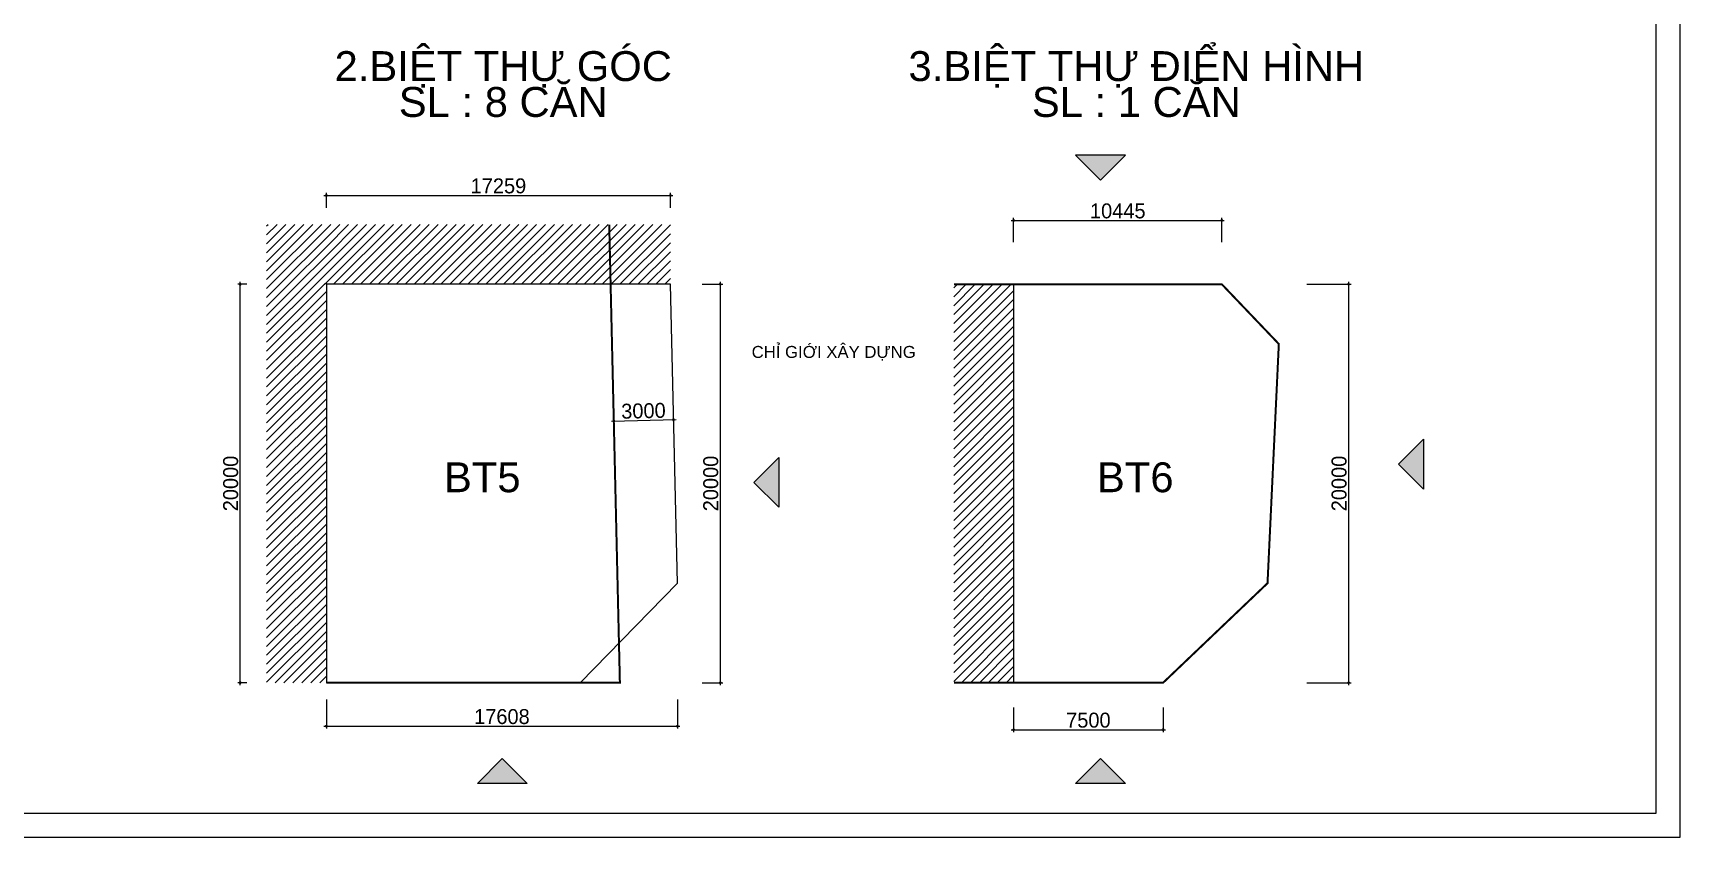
# Model space of a CAD drawing. Header units: metres. Extents: x 551291 to 569219, y 2064429 to 2066248.
# Drawn here: x 552159 to 553811, y 2064429 to 2065237 of the extents above; entities that cross this region are included whole.
import ezdxf

# ---------------------------------------------------------------- set-up
doc = ezdxf.new("R2010")
doc.units = ezdxf.units.M
doc.linetypes.add('X-5M-G-2 lech tang$0$HIDDEN', pattern=[0.375, 0.25, -0.125])
doc.layers.get('0').update_dxf_attribs({"linetype": 'CONTINUOUS'})
doc.layers.get('DEFPOINTS').update_dxf_attribs({"linetype": 'CONTINUOUS'})
doc.layers.add('0_IW9_HATCH', color=8, linetype='CONTINUOUS', lineweight=18)
for name, color, linetype in [('cd', 1, 'CONTINUOUS'), ('loKBT', 42, 'CONTINUOUS'), ('SOLO', 7, 'CONTINUOUS'), ('TEXT25', 2, 'CONTINUOUS')]:
    doc.layers.add(name, color=color, linetype=linetype)
doc.dimstyles.new('Copy of 1000 X20', dxfattribs={"dimtxt": 8, "dimasz": 4.5, "dimexe": 2.5, "dimexo": 6, "dimgap": 2, "dimtad": 1, "dimdec": 0, "dimlfac": 50, "dimzin": 0, "dimdsep": 46, "dimtxsty": 'Standard', "dimblk1": 'DOTSMALL', "dimblk2": 'DOTSMALL', "dimsah": 1, "dimcen": 0.09, "dimdle": 2.5, "dimclrd": 2, "dimclrt": 2, "dimadec": 0, "dimazin": 0, "dimtfac": 1, "dimtdec": 0, "dimtofl": 0, "dimtmove": 2, "dimatfit": 3, "dimldrblk": 'DOTSMALL', "dimfxl": 0, "dimtolj": 1, "dimtzin": 0, "dimarcsym": 0})
pattern_1 = [(45, (-3504.1776, 228.832), (-4.49012806, 4.49012806), [])]

# ---------------------------------------------------------------- blocks, each defined once
blk = doc.blocks.new('_DotSmall')
at = {"color": 0, "linetype": 'ByBlock', "const_width": 0.5}
blk.add_lwpolyline([(-0.0625, 0, 1), (0.0625, 0, 1)], format="xyb", close=True, dxfattribs=at)
blk = doc.blocks.new('*D12')
at = {"layer": 'DEFPOINTS', "color": 0, "linetype": 'Continuous'}
for p in [(552366.7, 2064984.2), (552379.3, 2064984.2), (552379.3, 2064584.2)]:
    blk.add_point(p, dxfattribs=at)
at = {"layer": 'SOLO', "color": 0, "linetype": 'Continuous', "lineweight": -2}
for p, q in [((552373.3, 2064984.2), (552364.2, 2064984.2)), ((552373.3, 2064584.2), (552364.2, 2064584.2))]:
    blk.add_line(p, q, dxfattribs=at)
at = {"layer": 'SOLO', "color": 2, "linetype": 'Continuous', "lineweight": -2}
blk.add_line((552366.7, 2064581.7), (552366.7, 2064986.7), dxfattribs=at)
at = {"layer": 'SOLO', "color": 2, "linetype": 'Continuous', "lineweight": -2, "xscale": 4.5, "yscale": 4.5, "zscale": 4.5}
for p, rotation in [((552366.7, 2064984.2), 90), ((552366.7, 2064584.2), 270)]:
    blk.add_blockref('_DotSmall', p, dxfattribs=dict(at, rotation=rotation))
at = {"layer": 'SOLO', "color": 2, "linetype": 'Continuous', "insert": (552357.2, 2064784.2), "char_height": 15, "attachment_point": 5, "rotation": 90}
blk.add_mtext('\\A1;20000', dxfattribs=at)
blk = doc.blocks.new('*D13')
at = {"layer": 'DEFPOINTS', "color": 0, "linetype": 'Continuous'}
for p in [(552798.4, 2065073.4), (552453.2, 2065054.9), (552798.4, 2065054.9)]:
    blk.add_point(p, dxfattribs=at)
at = {"layer": 'SOLO', "color": 2, "linetype": 'Continuous', "lineweight": -2}
blk.add_line((552450.7, 2065073.4), (552800.9, 2065073.4), dxfattribs=at)
at = {"layer": 'SOLO', "color": 0, "linetype": 'Continuous', "lineweight": -2}
for p, q in [((552453.2, 2065060.9), (552453.2, 2065075.9)), ((552798.4, 2065060.9), (552798.4, 2065075.9))]:
    blk.add_line(p, q, dxfattribs=at)
at = {"layer": 'SOLO', "color": 2, "linetype": 'Continuous', "lineweight": -2, "xscale": 4.5, "yscale": 4.5, "zscale": 4.5, "rotation": 180}
blk.add_blockref('_DotSmall', (552453.2, 2065073.4), dxfattribs=at)
at = {"layer": 'SOLO', "color": 2, "linetype": 'Continuous', "lineweight": -2, "xscale": 4.5, "yscale": 4.5, "zscale": 4.5}
blk.add_blockref('_DotSmall', (552798.4, 2065073.4), dxfattribs=at)
at = {"layer": 'SOLO', "color": 2, "linetype": 'Continuous', "insert": (552625.8, 2065082.9), "char_height": 15, "attachment_point": 5}
blk.add_mtext('\\A1;17259', dxfattribs=at)
blk = doc.blocks.new('*D14')
at = {"layer": 'DEFPOINTS', "color": 0, "linetype": 'Continuous'}
for p in [(552824.1, 2064984.2), (552824.1, 2064584.2), (552848.4, 2064584.2)]:
    blk.add_point(p, dxfattribs=at)
at = {"layer": 'SOLO', "color": 0, "linetype": 'Continuous', "lineweight": -2}
for p, q in [((552830.1, 2064984.2), (552850.9, 2064984.2)), ((552830.1, 2064584.2), (552850.9, 2064584.2))]:
    blk.add_line(p, q, dxfattribs=at)
at = {"layer": 'SOLO', "color": 2, "linetype": 'Continuous', "lineweight": -2}
blk.add_line((552848.4, 2064986.7), (552848.4, 2064581.7), dxfattribs=at)
at = {"layer": 'SOLO', "color": 2, "linetype": 'Continuous', "lineweight": -2, "xscale": 4.5, "yscale": 4.5, "zscale": 4.5}
for p, rotation in [((552848.4, 2064984.2), 90), ((552848.4, 2064584.2), 270)]:
    blk.add_blockref('_DotSmall', p, dxfattribs=dict(at, rotation=rotation))
at = {"layer": 'SOLO', "color": 2, "linetype": 'Continuous', "insert": (552838.9, 2064784.2), "char_height": 15, "attachment_point": 5, "rotation": 90}
blk.add_mtext('\\A1;20000', dxfattribs=at)
blk = doc.blocks.new('*D15')
at = {"layer": 'DEFPOINTS', "color": 0, "linetype": 'Continuous'}
for p in [(552453.2, 2064573.2), (552805.4, 2064573.2), (552805.4, 2064540.6)]:
    blk.add_point(p, dxfattribs=at)
at = {"layer": 'SOLO', "color": 0, "linetype": 'Continuous', "lineweight": -2}
for p, q in [((552453.2, 2064567.2), (552453.2, 2064538.1)), ((552805.4, 2064567.2), (552805.4, 2064538.1))]:
    blk.add_line(p, q, dxfattribs=at)
at = {"layer": 'SOLO', "color": 2, "linetype": 'Continuous', "lineweight": -2}
blk.add_line((552450.7, 2064540.6), (552807.9, 2064540.6), dxfattribs=at)
at = {"layer": 'SOLO', "color": 2, "linetype": 'Continuous', "lineweight": -2, "xscale": 4.5, "yscale": 4.5, "zscale": 4.5, "rotation": 180}
blk.add_blockref('_DotSmall', (552453.2, 2064540.6), dxfattribs=at)
at = {"layer": 'SOLO', "color": 2, "linetype": 'Continuous', "lineweight": -2, "xscale": 4.5, "yscale": 4.5, "zscale": 4.5}
blk.add_blockref('_DotSmall', (552805.4, 2064540.6), dxfattribs=at)
at = {"layer": 'SOLO', "color": 2, "linetype": 'Continuous', "insert": (552629.3, 2064550.1), "char_height": 15, "attachment_point": 5}
blk.add_mtext('\\A1;17608', dxfattribs=at)
blk = doc.blocks.new('*D16')
at = {"layer": 'DEFPOINTS', "color": 0, "linetype": 'Continuous'}
for p in [(552741.8, 2064834.8), (552801.5, 2064848.3), (552801.8, 2064836.2)]:
    blk.add_point(p, dxfattribs=at)
at = {"layer": 'SOLO', "color": 0, "linetype": 'Continuous', "lineweight": -2}
for p, q in [((552741.7, 2064840.8), (552741.5, 2064849.4)), ((552801.7, 2064842.2), (552801.5, 2064850.8))]:
    blk.add_line(p, q, dxfattribs=at)
at = {"layer": 'SOLO', "color": 2, "linetype": 'Continuous', "lineweight": -2}
blk.add_line((552739.1, 2064846.9), (552804, 2064848.4), dxfattribs=at)
at = {"layer": 'SOLO', "color": 2, "linetype": 'Continuous', "lineweight": -2, "xscale": 4.5, "yscale": 4.5, "zscale": 4.5}
for p, rotation in [((552801.5, 2064848.3), 1.332779122412415), ((552741.6, 2064846.9), 181.3327791224124)]:
    blk.add_blockref('_DotSmall', p, dxfattribs=dict(at, rotation=rotation))
at = {"layer": 'SOLO', "color": 2, "linetype": 'Continuous', "insert": (552771.3, 2064857.1), "char_height": 15, "attachment_point": 5, "rotation": 1.3328}
blk.add_mtext('\\A1;3000', dxfattribs=at)
blk = doc.blocks.new('*D1088')
at = {"layer": 'DEFPOINTS', "color": 0, "linetype": 'Continuous'}
for p in [(553351.6, 2065048.3), (553142.7, 2065020.5), (553351.6, 2065020.5)]:
    blk.add_point(p, dxfattribs=at)
at = {"layer": 'SOLO', "color": 2, "linetype": 'Continuous', "lineweight": -2}
blk.add_line((553140.2, 2065048.3), (553354.1, 2065048.3), dxfattribs=at)
at = {"layer": 'SOLO', "color": 0, "linetype": 'Continuous', "lineweight": -2}
for p, q in [((553142.7, 2065026.5), (553142.7, 2065050.8)), ((553351.6, 2065026.5), (553351.6, 2065050.8))]:
    blk.add_line(p, q, dxfattribs=at)
at = {"layer": 'SOLO', "color": 2, "linetype": 'Continuous', "lineweight": -2, "xscale": 4.5, "yscale": 4.5, "zscale": 4.5, "rotation": 180}
blk.add_blockref('_DotSmall', (553142.7, 2065048.3), dxfattribs=at)
at = {"layer": 'SOLO', "color": 2, "linetype": 'Continuous', "lineweight": -2, "xscale": 4.5, "yscale": 4.5, "zscale": 4.5}
blk.add_blockref('_DotSmall', (553351.6, 2065048.3), dxfattribs=at)
at = {"layer": 'SOLO', "color": 2, "linetype": 'Continuous', "insert": (553247.2, 2065057.8), "char_height": 15, "attachment_point": 5}
blk.add_mtext('\\A1;10445', dxfattribs=at)
blk = doc.blocks.new('*D1089')
at = {"layer": 'DEFPOINTS', "color": 0, "linetype": 'Continuous'}
for p in [(553431, 2064984.2), (553431, 2064584.2), (553478.8, 2064584.2)]:
    blk.add_point(p, dxfattribs=at)
at = {"layer": 'SOLO', "color": 0, "linetype": 'Continuous', "lineweight": -2}
for p, q in [((553437, 2064984.2), (553481.3, 2064984.2)), ((553437, 2064584.2), (553481.3, 2064584.2))]:
    blk.add_line(p, q, dxfattribs=at)
at = {"layer": 'SOLO', "color": 2, "linetype": 'Continuous', "lineweight": -2}
blk.add_line((553478.8, 2064986.7), (553478.8, 2064581.7), dxfattribs=at)
at = {"layer": 'SOLO', "color": 2, "linetype": 'Continuous', "lineweight": -2, "xscale": 4.5, "yscale": 4.5, "zscale": 4.5}
for p, rotation in [((553478.8, 2064984.2), 90), ((553478.8, 2064584.2), 270)]:
    blk.add_blockref('_DotSmall', p, dxfattribs=dict(at, rotation=rotation))
at = {"layer": 'SOLO', "color": 2, "linetype": 'Continuous', "insert": (553469.3, 2064784.2), "char_height": 15, "attachment_point": 5, "rotation": 90}
blk.add_mtext('\\A1;20000', dxfattribs=at)
blk = doc.blocks.new('*D1090')
at = {"layer": 'DEFPOINTS', "color": 0, "linetype": 'Continuous'}
for p in [(553142.7, 2064565.2), (553292.7, 2064565.2), (553292.7, 2064537)]:
    blk.add_point(p, dxfattribs=at)
at = {"layer": 'SOLO', "color": 0, "linetype": 'Continuous', "lineweight": -2}
for p, q in [((553142.7, 2064559.2), (553142.7, 2064534.5)), ((553292.7, 2064559.2), (553292.7, 2064534.5))]:
    blk.add_line(p, q, dxfattribs=at)
at = {"layer": 'SOLO', "color": 2, "linetype": 'Continuous', "lineweight": -2}
blk.add_line((553140.2, 2064537), (553295.2, 2064537), dxfattribs=at)
at = {"layer": 'SOLO', "color": 2, "linetype": 'Continuous', "lineweight": -2, "xscale": 4.5, "yscale": 4.5, "zscale": 4.5, "rotation": 180}
blk.add_blockref('_DotSmall', (553142.7, 2064537), dxfattribs=at)
at = {"layer": 'SOLO', "color": 2, "linetype": 'Continuous', "lineweight": -2, "xscale": 4.5, "yscale": 4.5, "zscale": 4.5}
blk.add_blockref('_DotSmall', (553292.7, 2064537), dxfattribs=at)
at = {"layer": 'SOLO', "color": 2, "linetype": 'Continuous', "insert": (553217.7, 2064546.5), "char_height": 15, "attachment_point": 5}
blk.add_mtext('\\A1;7500', dxfattribs=at)

msp = doc.modelspace()

# ---------------------------------------------------------------- hatches: boundary and pattern name
at = {"layer": '0_IW9_HATCH', "linetype": 'Continuous'}
h = msp.add_hatch(dxfattribs=at)
h.set_pattern_fill('ANSI31', color=256, scale=2)
h.set_pattern_definition(pattern_1)
h.paths.add_polyline_path([(552453.203, 2065044.196), (552393.203, 2065044.196), (552393.203, 2064984.196), (552453.203, 2064984.196)])
h = msp.add_hatch(dxfattribs=at)
h.set_pattern_fill('ANSI31', color=256, scale=2)
h.set_pattern_definition(pattern_1)
h.paths.add_polyline_path([(552798.374, 2065044.196), (552453.203, 2065044.196), (552453.203, 2064984.196), (552798.374, 2064984.196)])
h = msp.add_hatch(dxfattribs=at)
h.set_pattern_fill('ANSI31', color=256, scale=2)
h.set_pattern_definition(pattern_1)
h.paths.add_polyline_path([(552453.203, 2064984.196), (552393.203, 2064984.196), (552393.203, 2064584.196), (552453.203, 2064584.196)])
h = msp.add_hatch(dxfattribs=at)
h.set_pattern_fill('ANSI31', color=256, scale=2)
h.set_pattern_definition([(45, (553114.044, 2064814.4015), (-4.49013, 4.49013), [])])
h.paths.add_polyline_path([(553142.731, 2064984.196), (553082.731, 2064984.196), (553082.731, 2064584.196), (553142.731, 2064584.196)])
at = {"layer": 'TEXT25'}
h = msp.add_hatch(color=2, dxfattribs=at)
h.dxf.hatch_style = 1
h.paths.add_polyline_path([(553204.926, 2065113.736), (553229.926, 2065088.736), (553254.926, 2065113.736), (553229.926, 2065113.736)])
h = msp.add_hatch(color=2, dxfattribs=at)
h.dxf.hatch_style = 1
h.paths.add_polyline_path([(553553.943, 2064778.573), (553528.943, 2064803.573), (553553.943, 2064828.573), (553553.943, 2064803.573)])
h = msp.add_hatch(color=2, dxfattribs=at)
h.dxf.hatch_style = 1
h.paths.add_polyline_path([(552907.145, 2064760.297), (552882.145, 2064785.297), (552907.145, 2064810.297), (552907.145, 2064785.297)])
h = msp.add_hatch(color=2, dxfattribs=at)
h.dxf.hatch_style = 1
h.paths.add_polyline_path([(552604.656, 2064483.12), (552629.656, 2064508.12), (552654.656, 2064483.12), (552629.656, 2064483.12)])
h = msp.add_hatch(color=2, dxfattribs=at)
h.dxf.hatch_style = 1
h.paths.add_polyline_path([(553204.926, 2064483.12), (553229.926, 2064508.12), (553254.926, 2064483.12), (553229.926, 2064483.12)])

# ---------------------------------------------------------------- linework, layer by layer
at = {"layer": 'cd', "color": 12, "linetype": 'X-5M-G-2 lech tang$0$HIDDEN', "ltscale": 50, "const_width": 2, "flags": 128}
for points in [[(552453.203, 2064584.196), (552747.664, 2064584.196), (552736.961, 2065044.196)], [(553082.731, 2064984.196), (553351.621, 2064984.196), (553408.791, 2064924.263), (553397.448, 2064684.085), (553292.731, 2064584.196), (553082.731, 2064584.196)]]:
    msp.add_lwpolyline(points, dxfattribs=at)
at = {"layer": 'loKBT'}
for points in [[(552798.374, 2064984.196), (552453.203, 2064984.196), (552453.203, 2064584.196), (552707.68, 2064584.196), (552805.354, 2064684.169)], [(553397.448, 2064684.085), (553408.791, 2064924.263), (553351.621, 2064984.196), (553142.731, 2064984.196), (553142.731, 2064584.196), (553292.731, 2064584.196)]]:
    msp.add_lwpolyline(points, close=True, dxfattribs=at)
at = {"layer": 'SOLO', "linetype": 'Continuous'}
for points in [[(551291.35, 2064429.202), (553811.35, 2064429.202), (553811.35, 2066211.202), (551291.35, 2066211.202)], [(551315.35, 2064453.202), (553787.35, 2064453.202), (553787.35, 2066187.202), (551315.35, 2066187.202)]]:
    msp.add_lwpolyline(points, close=True, dxfattribs=at)
at = {"layer": 'TEXT25', "color": 2}
for points in [[(553204.926, 2065113.736), (553229.926, 2065088.736), (553254.926, 2065113.736), (553229.926, 2065113.736)], [(553553.943, 2064778.573), (553528.943, 2064803.573), (553553.943, 2064828.573), (553553.943, 2064803.573)], [(552907.145, 2064760.297), (552882.145, 2064785.297), (552907.145, 2064810.297), (552907.145, 2064785.297)], [(552604.656, 2064483.12), (552629.656, 2064508.12), (552654.656, 2064483.12), (552629.656, 2064483.12)], [(553204.926, 2064483.12), (553229.926, 2064508.12), (553254.926, 2064483.12), (553229.926, 2064483.12)]]:
    msp.add_lwpolyline(points, close=True, dxfattribs=at)

# ---------------------------------------------------------------- texts
at = {"layer": 'TEXT25', "color": 2, "attachment_point": 5, "line_spacing_factor": 0.72}
for s, insert, char_height, width in [('{\\fArial|b0|i0|c163|p34;2.BIỆT THỰ GÓC\\PSL : 8 CĂN}', (552630.629, 2065185.039), 30, 550.97184), ('{\\fArial|b0|i0|c163|p34;3.BIỆT THỰ ĐIỂN HÌNH \\PSL : 1 CĂN}', (553265.824, 2065185.039), 30, 550.97184), ('{\\fArial|b0|i0|c163|p34;CHỈ GIỚI XÂY DỰNG}', (552962.203, 2064914.958), 12, 188.80841), ('{\\fArial|b0|i0|c163|p34;BT5}', (552609.604, 2064790.22), 30, 118.47986), ('{\\fArial|b0|i0|c163|p34;BT6}', (553264.754, 2064790.22), 30, 118.47986)]:
    msp.add_mtext(s, dxfattribs=dict(at, insert=insert, char_height=char_height, width=width))

# ---------------------------------------------------------------- dimensions: what is measured, and where the dimension line sits
at = {"layer": 'SOLO', "linetype": 'Continuous'}
for base, p1, p2, picture, middle in [((552798.374, 2065073.4), (552453.203, 2065054.904), (552798.374, 2065054.904), '*D13', (552625.788, 2065082.9)), ((553351.6213, 2065048.3085), (553142.7307, 2065020.5025), (553351.6213, 2065020.5025), '*D1088', (553247.176, 2065057.8085)), ((552805.354, 2064540.599), (552453.203, 2064573.151), (552805.354, 2064573.151), '*D15', (552629.279, 2064550.099)), ((553292.731, 2064536.962), (553142.731, 2064565.238), (553292.731, 2064565.238), '*D1090', (553217.731, 2064546.462))]:
    dim = msp.add_linear_dim(base=base, p1=p1, p2=p2, dimstyle='Copy of 1000 X20', override={"dimtxt": 15}, dxfattribs=at)
    dim.commit()
    dim.dimension.update_dxf_attribs({"geometry": picture, "text_midpoint": middle})
for base, p1, p2, picture, middle in [((552366.675, 2064984.196), (552379.264, 2064584.196), (552379.264, 2064984.196), '*D12', (552357.175, 2064784.196)), ((552848.44, 2064584.196), (552824.066, 2064984.196), (552824.066, 2064584.196), '*D14', (552838.94, 2064784.196)), ((553478.841, 2064584.196), (553430.977, 2064984.196), (553430.977, 2064584.196), '*D1089', (553469.341, 2064784.196))]:
    dim = msp.add_linear_dim(base=base, p1=p1, p2=p2, angle=90, dimstyle='Copy of 1000 X20', override={"dimtxt": 15}, dxfattribs=at)
    dim.commit()
    dim.dimension.update_dxf_attribs({"geometry": picture, "text_midpoint": middle})
dim = msp.add_aligned_dim(p1=(552741.832, 2064834.84), p2=(552801.816, 2064836.236), distance=12.074, dimstyle='Copy of 1000 X20', override={"dimtxt": 15}, dxfattribs=at)
dim.commit()
dim.dimension.update_dxf_attribs({"geometry": '*D16', "text_midpoint": (552771.322, 2064857.105)})

doc.saveas('drawing.dxf')
